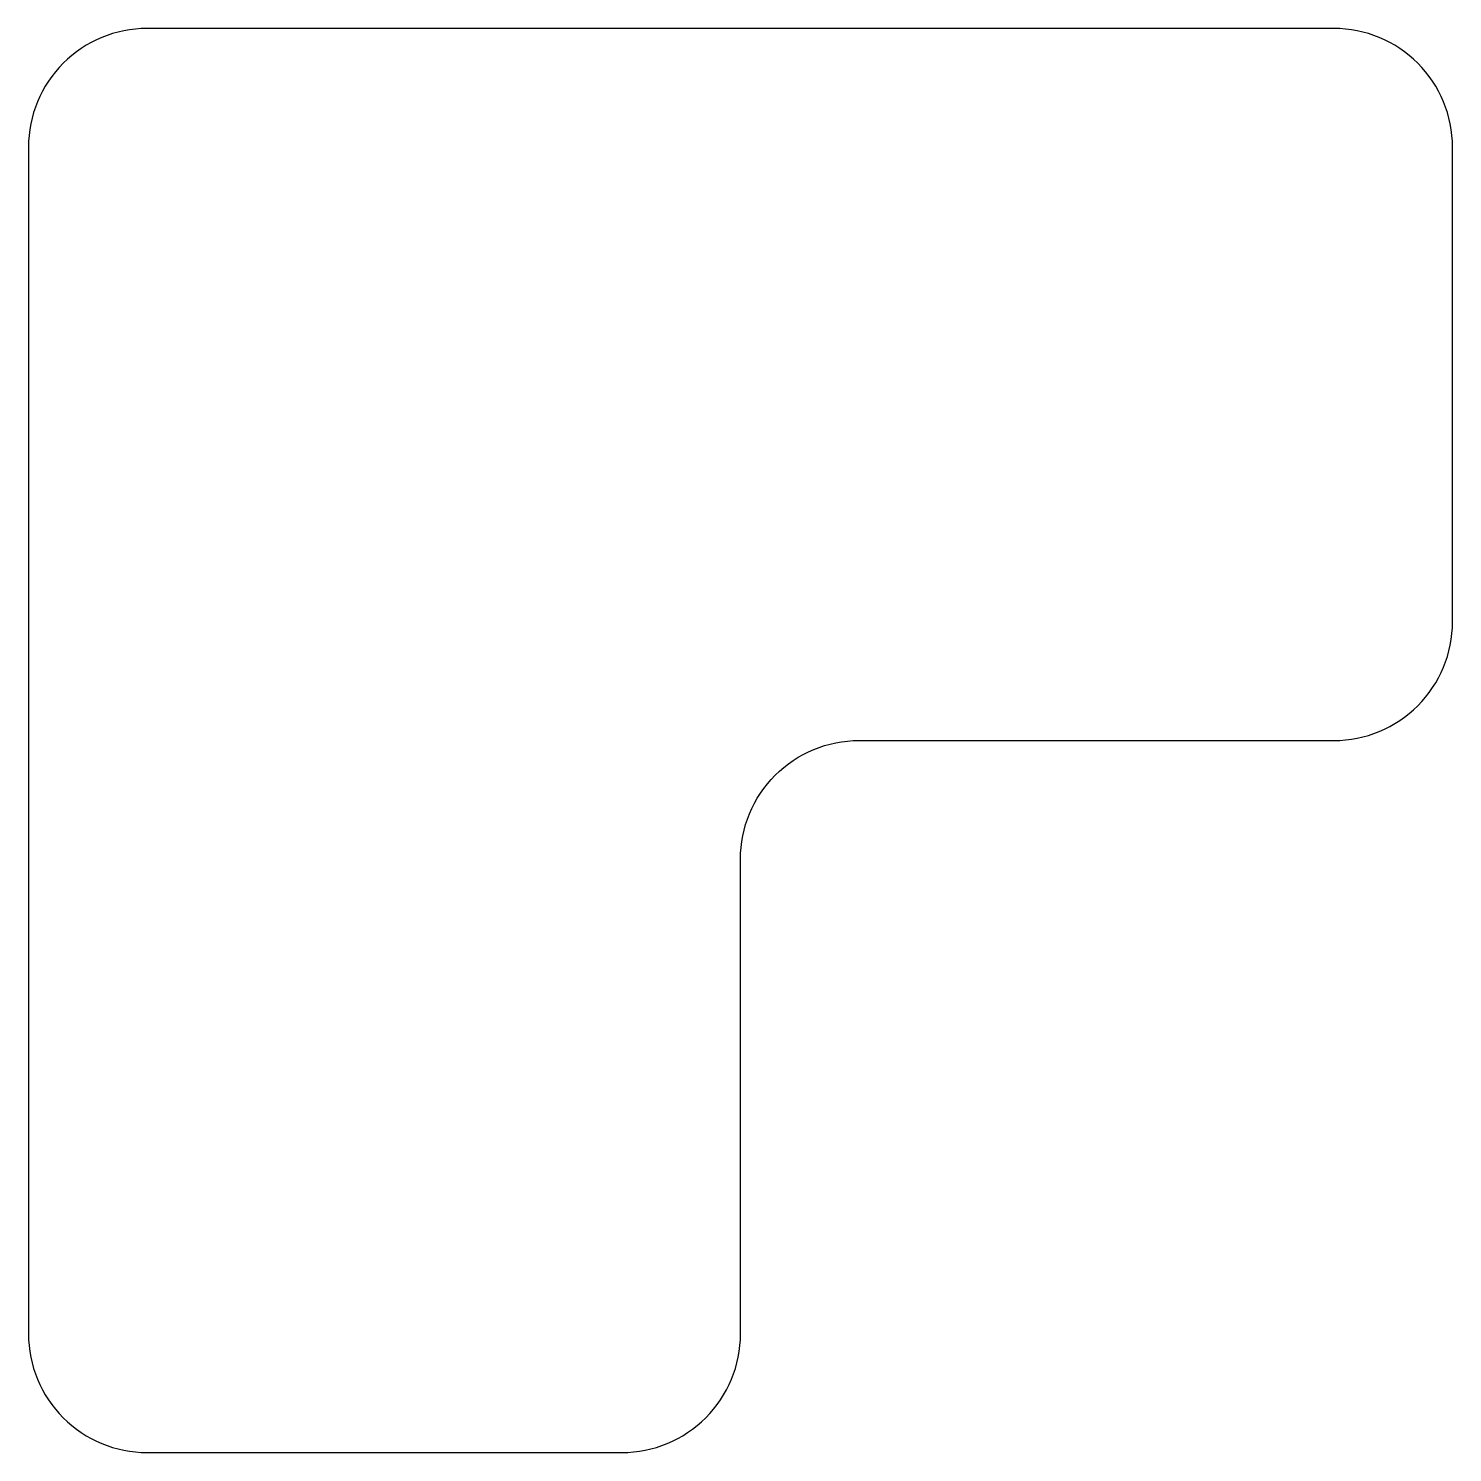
# Model space of a CAD drawing. Header units: millimetres. Extents: x 70.9 to 130.9, y 64.3 to 124.3.
import ezdxf

# ---------------------------------------------------------------- set-up
doc = ezdxf.new("R2010")
doc.units = ezdxf.units.MM
doc.header["$MEASUREMENT"] = 0

msp = doc.modelspace()

# ---------------------------------------------------------------- linework, layer by layer
msp.add_lwpolyline([(75.898, 64.251), (95.898, 64.251, 0.414214), (100.898, 69.251), (100.898, 89.251, -0.414214), (105.898, 94.251), (125.898, 94.251, 0.414214), (130.898, 99.251), (130.898, 119.251, 0.414214), (125.898, 124.251), (75.898, 124.251, 0.414214), (70.898, 119.251), (70.898, 69.251, 0.414214)], format="xyb", close=True)

doc.saveas('drawing.dxf')
